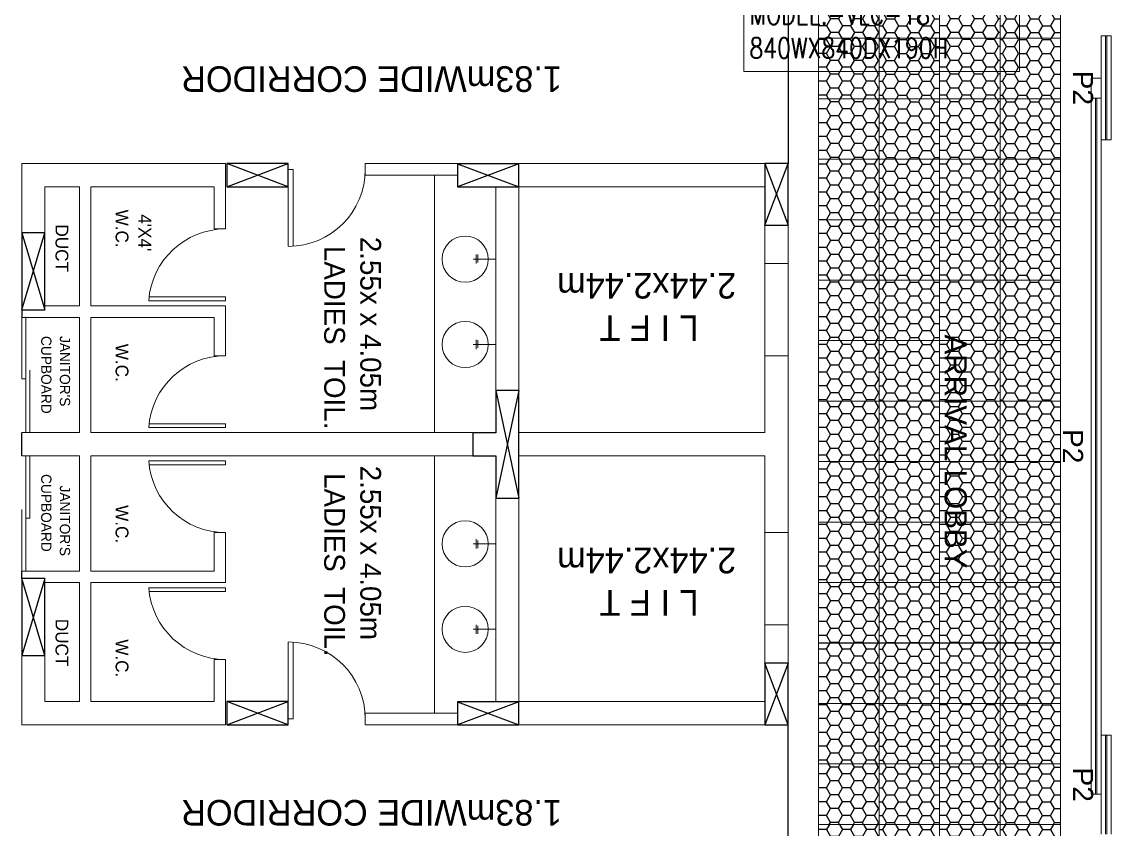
# Model space of a CAD drawing. Header units: millimetres. Extents: x -81374 to 485233, y -39075 to 157313.
# Drawn here: x 24047 to 34852, y -2129 to 5882 of the extents above; entities that cross this region are included whole.
import ezdxf
from ezdxf.enums import TextEntityAlignment as Align

# ---------------------------------------------------------------- set-up
doc = ezdxf.new("R2010")
doc.units = ezdxf.units.MM
doc.linetypes.add('CENTER', pattern=[2, 1.25, -0.25, 0.25, -0.25])
doc.layers.add('ceiling', color=7, linetype='Continuous', lineweight=5, true_color=0x560d91)
doc.layers.add('Loopceiling', color=7, linetype='Continuous', lineweight=5, true_color=0x5b778b)
for name, color, linetype in [('CEN', 252, 'CENTER'), ('HATCH', 8, 'Continuous'), ('Hatch 01_UC', 7, 'Continuous'), ('walls', 250, 'Continuous')]:
    doc.layers.add(name, color=color, linetype=linetype)
for name, color, linetype, lineweight in [('G-IMPT', 8, 'Continuous', 5), ('M-HVAC-EQUIP TEXT', 230, 'Continuous', 0), ('VRF -COPPER PIPE', 4, 'Continuous', 9)]:
    doc.layers.add(name, color=color, linetype=linetype, lineweight=lineweight)
doc.styles.add('cg', font='GOTHIC.TTF', dxfattribs={"height": 0.5})
doc.styles.add('Herbalife_Third Floor - Furniture Layout - 210201$0$CG', font='GOTHIC.TTF')
doc.styles.add('HVAC TEXT', font='Romans.shx', dxfattribs={"width": 0.8, "height": 100})
doc.styles.get("Standard").update_dxf_attribs({"font": 'arial.ttf'})

# ---------------------------------------------------------------- blocks, each defined once
blk = doc.blocks.new('c7')
at = {"layer": 'CEN', "linetype": 'Continuous'}
for p, q in [((9, 24), (0, 0)), ((9, 0), (0, 24)), ((0, 24), (0, 0)), ((9, 24), (0, 24)), ((9, 0), (9, 24)), ((0, 0), (9, 0))]:
    blk.add_line(p, q, dxfattribs=at)
blk = doc.blocks.new('c9')
at = {"layer": 'CEN', "linetype": 'Continuous'}
for p, q in [((9, 0), (0, 42)), ((0, 0), (9, 42))]:
    blk.add_line(p, q, dxfattribs=at)
blk.add_lwpolyline([(0, 42), (0, 0), (9, 0), (9, 16.5), (18, 16.5), (18, 25.5), (9, 25.5), (9, 42), (0, 42)], dxfattribs=at)
blk = doc.blocks.new('c4')
at = {"layer": 'CEN', "linetype": 'Continuous'}
for p, q in [((9, 30), (0, 0)), ((9, 0), (0, 30)), ((0, 30), (0, 0)), ((9, 30), (0, 30)), ((9, 0), (9, 30)), ((0, 0), (9, 0))]:
    blk.add_line(p, q, dxfattribs=at)
blk = doc.blocks.new('floor plan 1')
at = {"layer": 'G-IMPT', "color": 8, "ltscale": 500}
for p, q in [((26524, -36151), (26524, -37983)), ((26524, -36151), (26524, -37983)), ((23319, -37879, 0), (23319, -36898, 0)), ((23363, -37879, 0), (23363, -36898, 0)), ((23375, -37879, 0), (23375, -36898, 0)), ((23419, -37879, 0), (23419, -36898, 0)), ((23419, -44199, 0), (23419, -37295, 0)), ((23519, -37295, 0), (23419, -37295, 0)), ((23463, -44199, 0), (23463, -37295, 0)), ((23475, -44199, 0), (23475, -37295, 0)), ((23519, -44199, 0), (23519, -37295, 0)), ((23419, -37879, 0), (23319, -37879, 0)), ((29193, -37983), (26524, -37983)), ((29193, -37983), (26524, -37983)), ((26524, -38975), (26524, -37983)), ((26524, -38975), (26524, -37983)), ((29803, -37983), (30718, -37983)), ((29803, -37983), (30718, -37983)), ((30718, -37983), (30718, -38098)), ((30718, -37983), (30718, -38098)), ((32103, -38632), (32103, -37983)), ((32103, -37983), (34123, -37983)), ((32103, -37983), (34123, -37983)), ((32103, -38632), (32103, -37983)), ((34123, -38670), (34123, -37983)), ((34123, -38670), (34123, -37983)), ((29803, -38098), (30718, -38098)), ((29803, -38098), (30718, -38098)), ((30031, -40652), (30031, -38098)), ((30031, -40652), (30031, -38098)), ((31432, -38802), (31432, -38041)), ((31480, -38041), (31432, -38041)), ((31432, -38802), (31432, -38041)), ((31480, -38041), (31432, -38041)), ((31480, -38803), (31480, -38041)), ((31480, -38803), (31480, -38041)), ((29193, -38212), (26753, -38212)), ((26753, -38975), (26753, -38212)), ((29193, -38212), (26753, -38212)), ((26753, -38975), (26753, -38212)), ((29193, -38212), (29193, -40233)), ((29193, -38212), (29193, -40233)), ((29421, -38212), (29421, -40233)), ((29421, -38212), (29421, -40233)), ((32217, -38632), (32217, -38212)), ((32217, -38212), (33437, -38212)), ((32217, -38212), (33437, -38212)), ((32217, -38632), (32217, -38212)), ((33437, -38212), (33437, -39394)), ((33437, -38212), (33437, -39394)), ((33552, -38212), (33895, -38212)), ((33552, -38212), (33552, -39394)), ((33552, -38212), (33552, -39394)), ((33552, -38212), (33895, -38212)), ((33895, -38670), (33895, -38212)), ((33895, -38670), (33895, -38212)), ((32217, -38632), (32103, -38632)), ((32217, -38632), (32103, -38632)), ((29599, -38964), (29599, -38886)), ((29617, -38975), (29617, -38884)), ((26753, -38975), (26524, -38975)), ((26753, -38975), (26524, -38975)), ((29648, -38930), (29421, -38930)), ((32103, -39305), (32103, -39343)), ((32103, -39305), (32860, -39305)), ((32103, -39305), (32103, -39343)), ((32103, -39305), (32860, -39305)), ((32103, -39343), (32864, -39343)), ((32103, -39343), (32864, -39343)), ((32103, -39890), (32103, -39394)), ((33437, -39394), (32103, -39394)), ((32103, -39890), (32103, -39394)), ((33437, -39394), (32103, -39394)), ((33552, -39394), (33895, -39394)), ((33552, -39394), (33895, -39394)), ((34123, -39432), (34123, -39508)), ((34123, -39432), (34123, -39508)), ((32217, -39890), (32217, -39508)), ((33437, -39508), (32217, -39508)), ((32217, -39890), (32217, -39508)), ((33437, -39508), (32217, -39508)), ((33437, -39508), (33437, -40652)), ((33437, -39508), (33437, -40652)), ((33552, -39508), (34123, -39508)), ((33552, -39508), (33552, -40652)), ((33552, -39508), (33552, -40652)), ((33552, -39508), (34123, -39508)), ((34083, -39504), (34083, -40652)), ((34083, -39504), (34083, -40652)), ((34123, -39504), (34123, -40119)), ((34123, -39504), (34123, -40119)), ((29599, -39812), (29599, -39735)), ((29617, -39823), (29617, -39732)), ((29648, -39778), (29421, -39778)), ((26753, -39890), (26524, -39890)), ((26753, -39890), (26524, -39890)), ((26524, -41643), (26524, -39890)), ((26753, -40652), (26753, -39890)), ((26753, -40652), (26753, -39890)), ((32217, -39890), (32103, -39890)), ((32217, -39890), (32103, -39890)), ((34043, -40032), (34043, -40652)), ((34043, -40032), (34083, -40032)), ((34043, -40032), (34043, -40652)), ((34043, -40032), (34083, -40032)), ((32103, -40563), (32103, -40601)), ((32103, -40563), (32860, -40563)), ((32103, -40563), (32103, -40601)), ((32103, -40563), (32860, -40563)), ((32103, -40601), (32864, -40601)), ((32103, -40601), (32864, -40601)), ((29193, -40652), (26753, -40652)), ((26930, -40652), (26753, -40652)), ((29193, -40652), (26753, -40652)), ((26930, -40652), (26753, -40652)), ((29650, -40652), (33437, -40652)), ((29650, -40652), (33437, -40652)), ((33281, -40652), (30918, -40652)), ((33281, -40652), (30918, -40652)), ((33552, -40652), (34123, -40652)), ((33552, -40652), (34123, -40652)), ((34123, -40652), (34123, -40881)), ((34123, -40881), (34123, -40652)), ((34123, -40881), (34123, -40652)), ((34123, -40652), (34123, -40881)), ((26524, -41643), (26524, -40881)), ((29193, -40881), (26753, -40881)), ((26753, -41643), (26753, -40881)), ((26930, -40881), (26753, -40881)), ((29193, -40881), (26753, -40881)), ((26753, -41643), (26753, -40881)), ((26930, -40881), (26753, -40881)), ((29650, -40881), (33437, -40881)), ((29650, -40881), (33437, -40881)), ((30031, -40881), (30031, -43435)), ((30031, -40881), (30031, -43435)), ((33281, -40881), (30918, -40881)), ((33281, -40881), (30918, -40881)), ((32103, -40970), (32103, -40932)), ((32103, -40932), (32864, -40932)), ((32103, -40970), (32103, -40932)), ((32103, -40932), (32864, -40932)), ((33437, -42025), (33437, -40881)), ((33437, -42025), (33437, -40881)), ((33552, -40881), (34123, -40881)), ((33552, -42025), (33552, -40881)), ((33552, -42025), (33552, -40881)), ((33552, -40881), (34123, -40881)), ((34043, -41501), (34043, -40881)), ((34043, -41501), (34043, -40881)), ((34083, -42029), (34083, -40881)), ((34083, -42029), (34083, -40881)), ((32103, -40970), (32860, -40970)), ((32103, -40970), (32860, -40970)), ((29193, -43321), (29193, -41300)), ((29193, -43321), (29193, -41300)), ((29421, -43321), (29421, -41300)), ((29421, -43321), (29421, -41300)), ((34123, -41414), (34083, -41414)), ((34123, -41414), (34083, -41414)), ((34123, -42029), (34123, -41414)), ((34123, -42029), (34123, -41414)), ((26753, -41643), (26524, -41643)), ((26753, -41643), (26524, -41643)), ((32217, -41643), (32103, -41643)), ((32103, -41643), (32103, -42139)), ((32103, -41643), (32103, -42139)), ((32217, -41643), (32103, -41643)), ((32217, -41643), (32217, -42025)), ((32217, -41643), (32217, -42025)), ((29648, -41755), (29421, -41755)), ((29599, -41721), (29599, -41798)), ((29617, -41710), (29617, -41801)), ((33437, -42025), (32217, -42025)), ((33437, -42025), (32217, -42025)), ((33552, -42025), (34123, -42025)), ((33552, -42025), (34123, -42025)), ((34123, -42101), (34123, -42025)), ((34123, -42101), (34123, -42025)), ((33437, -42139), (32103, -42139)), ((33437, -42139), (32103, -42139)), ((32103, -42228), (32103, -42190)), ((32103, -42190), (32864, -42190)), ((32103, -42228), (32103, -42190)), ((32103, -42190), (32864, -42190)), ((32103, -42228), (32860, -42228)), ((32103, -42228), (32860, -42228)), ((33437, -43321), (33437, -42139)), ((33437, -43321), (33437, -42139)), ((33552, -42139), (33895, -42139)), ((33552, -43321), (33552, -42139)), ((33552, -43321), (33552, -42139)), ((33552, -42139), (33895, -42139)), ((26753, -42558), (26524, -42558)), ((26753, -42558), (26524, -42558)), ((26524, -42940), (26524, -42558)), ((26524, -42940), (26524, -42558)), ((26753, -42940), (26753, -42558)), ((26753, -42940), (26753, -42558)), ((29599, -42569), (29599, -42647)), ((29617, -42558), (29617, -42649)), ((29648, -42603), (29421, -42603)), ((31432, -42731), (31432, -43492)), ((31432, -42731), (31432, -43492)), ((31480, -42730), (31480, -43492)), ((31480, -42730), (31480, -43492)), ((33895, -42863), (33895, -43321)), ((33895, -42863), (33895, -43321)), ((34123, -42863), (34123, -43550)), ((34123, -42863), (34123, -43550)), ((32217, -42902), (32103, -42902)), ((32103, -42902), (32103, -43550)), ((32103, -42902), (32103, -43550)), ((32217, -42902), (32103, -42902)), ((32217, -42902), (32217, -43321)), ((32217, -42902), (32217, -43321)), ((29193, -43321), (26753, -43321)), ((29193, -43321), (26753, -43321)), ((32217, -43321), (33437, -43321)), ((32217, -43321), (33437, -43321)), ((33552, -43321), (33895, -43321)), ((33552, -43321), (33895, -43321)), ((29803, -43435), (30718, -43435)), ((29803, -43435), (30718, -43435)), ((30718, -43550), (30718, -43435)), ((30718, -43550), (30718, -43435)), ((31480, -43492), (31432, -43492)), ((31480, -43492), (31432, -43492)), ((26524, -45382), (26524, -43550)), ((26524, -45382), (26524, -43550)), ((29193, -43550), (26753, -43550)), ((29193, -43550), (26753, -43550)), ((29803, -43550), (30718, -43550)), ((29803, -43550), (30718, -43550)), ((32103, -43550), (34123, -43550)), ((32103, -43550), (34123, -43550)), ((23319, -44819, 0), (23319, -43786, 0)), ((23419, -43786, 0), (23319, -43786, 0)), ((23363, -44819, 0), (23363, -43786, 0)), ((23375, -44819, 0), (23375, -43786, 0)), ((23419, -44819, 0), (23419, -43786, 0)), ((23519, -44199, 0), (23419, -44199, 0)), ((23519, -44199, 0), (23419, -44199, 0)), ((23419, -44199, 0), (23419, -44399, 0)), ((23519, -44399, 0), (23519, -44199, 0)), ((23419, -44399, 0), (23519, -44399, 0)), ((23419, -44819, 0), (23319, -44819, 0))]:
    blk.add_line(p, q, dxfattribs=at)
at = {"layer": 'G-IMPT', "linetype": 'Continuous'}
for p, q in [((26524, -38975), (26524, -39890)), ((26524, -38975), (26524, -39890)), ((26753, -38975), (26753, -39890)), ((26753, -38975), (26753, -39890)), ((26524, -42558), (26524, -41643)), ((26524, -42558), (26524, -41643)), ((26753, -42558), (26753, -41643)), ((26753, -42558), (26753, -41643))]:
    blk.add_line(p, q, dxfattribs=at)
at = {"layer": 'G-IMPT', "color": 8, "ltscale": 500}
for centre in [(29726, -38930), (29726, -38930), (29726, -39778), (29726, -39778), (29726, -41755), (29726, -41755), (29726, -42603), (29726, -42603)]:
    blk.add_circle(centre, 229, dxfattribs=at)
for centre, start, end in [((31480, -38041), 180, 270), ((31480, -38041), 180, 270), ((31480, -38041), 180, 270), ((31480, -38041), 180, 270), ((32103, -39394), 3.8226, 90), ((32103, -39394), 3.8226, 90), ((32103, -40652), 3.8226, 90), ((32103, -40652), 3.8226, 90), ((32103, -40881), 270, 356.1774), ((32103, -40881), 270, 356.1774), ((32103, -42139), 270, 356.1774), ((32103, -42139), 270, 356.1774), ((31480, -43492), 90, 180), ((31480, -43492), 90, 180), ((31480, -43492), 90, 180), ((31480, -43492), 90, 180)]:
    blk.add_arc(centre, 763, start, end, dxfattribs=at)
at = {"layer": 'CEN', "linetype": 'Continuous'}
for name, p, xscale, yscale, zscale, rotation in [('c7', (26753, -37983), 25.41666666674428, 25.41666666674428, 25.41666666674428, 180), ('c7', (26753, -37983), 25.41666666674428, 25.41666666674428, 25.41666666674428, 180), ('c7', (29193, -37983), 25.41666666662786, 25.41666666662786, 25.41666666662786, 270), ('c7', (29193, -37983), 25.41666666662786, 25.41666666662786, 25.41666666662786, 270), ('c7', (32090, -38212), 25.41666666662786, 25.41666666662786, 25.41666666662786, 90), ('c7', (32090, -38212), 25.41666666662786, 25.41666666662786, 25.41666666662786, 90), ('c7', (32090, -38212), 25.41666666662786, 25.41666666662786, 25.41666666662786, 90), ('c7', (32090, -38212), 25.41666666662786, 25.41666666662786, 25.41666666662786, 90), ('c4', (34123, -38670), 25.41666666674428, 25.41666666674428, 25.41666666674428, 180), ('c4', (34123, -38670), 25.41666666674428, 25.41666666674428, 25.41666666674428, 180), ('c4', (34123, -38670), 25.41666666674428, 25.41666666674428, 25.41666666674428, 180), ('c4', (34123, -38670), 25.41666666674428, 25.41666666674428, 25.41666666674428, 180), ('c7', (29193, -43321), 25.41666666662786, 25.41666666662786, 25.41666666662786, 270), ('c7', (29193, -43321), 25.41666666662786, 25.41666666662786, 25.41666666662786, 270), ('c7', (32090, -43550), 25.41666666662786, 25.41666666662786, 25.41666666662786, 90), ('c7', (32090, -43550), 25.41666666662786, 25.41666666662786, 25.41666666662786, 90), ('c7', (32090, -43550), 25.41666666662786, 25.41666666662786, 25.41666666662786, 90), ('c7', (32090, -43550), 25.41666666662786, 25.41666666662786, 25.41666666662786, 90)]:
    blk.add_blockref(name, p, dxfattribs=dict(at, xscale=xscale, yscale=yscale, zscale=zscale, rotation=rotation))
at = {"layer": 'CEN', "linetype": 'Continuous', "xscale": 25.41666666674428, "yscale": 25.41666666674428, "zscale": 25.41666666674428}
for name, p in [('c9', (29193, -41300)), ('c9', (29193, -41300)), ('c4', (33895, -42863)), ('c4', (33895, -42863)), ('c4', (33895, -42863)), ('c4', (33895, -42863)), ('c4', (33895, -42863)), ('c4', (33895, -42863)), ('c4', (33895, -42863)), ('c4', (33895, -42863)), ('c7', (26524, -43550)), ('c7', (26524, -43550))]:
    blk.add_blockref(name, p, dxfattribs=at)
at = {"layer": 'G-IMPT', "color": 8, "ltscale": 500, "style": 'cg'}
for s, height, p in [('1.83mWIDE CORRIDOR', 254.17, (28766, -37237)), ('L I F T', 254.2, (27411, -39319)), ('L I F T', 254.2, (27411, -39319)), ('2.44x2.44m', 254.2, (27038, -39740)), ('L I F T', 254.2, (27411, -42045)), ('2.44x2.44m', 254.2, (27038, -42466)), ('1.83mWIDE CORRIDOR', 254.17, (28766, -44516))]:
    blk.add_text(s, height=height, dxfattribs=at).set_placement(p)
at = {"layer": 'G-IMPT', "color": 8, "ltscale": 500}
for s, height, style, p in [('W.C.', 127.1, 'cg', (33193, -38831)), ('W.C.', 127.1, 'cg', (33193, -38831)), ('DUCT', 127.1, 'cg', (33789, -39034)), ('DUCT', 127.1, 'cg', (33789, -39034)), ('LADIES  TOIL.', 205.88, 'cg', (31124, -40480)), ('LADIES  TOIL.', 205.88, 'cg', (31124, -40480)), ('2.55x x 4.05m', 205.88, 'cg', (30766, -40553)), ('ARRIVAL LOBBY', 220, 'Herbalife_Third Floor - Furniture Layout - 210201$0$CG', (24971, -41855)), ("JANITOR'S", 101.7, 'cg', (33746, -40356)), ("JANITOR'S", 101.7, 'cg', (33746, -40356)), ('CUPBOARD', 101.7, 'cg', (33931, -40470)), ('CUPBOARD', 101.7, 'cg', (33931, -40470)), ('W.C.', 127.1, 'cg', (33193, -40162)), ('W.C.', 127.1, 'cg', (33193, -40162)), ('LADIES  TOIL.', 205.88, 'cg', (31124, -42734)), ('LADIES  TOIL.', 205.88, 'cg', (31124, -42734)), ('2.55x x 4.05m', 205.88, 'cg', (30766, -42824)), ("JANITOR'S", 101.7, 'cg', (33746, -41840)), ("JANITOR'S", 101.7, 'cg', (33746, -41840)), ('CUPBOARD', 101.7, 'cg', (33931, -41840)), ('CUPBOARD', 101.7, 'cg', (33931, -41840)), ('W.C.', 127.1, 'cg', (33193, -41763)), ('W.C.', 127.1, 'cg', (33193, -41763)), ('DUCT', 127.1, 'cg', (33789, -42947)), ('DUCT', 127.1, 'cg', (33789, -42947)), ("4'X4'", 127.1, 'cg', (32966, -43048)), ("4'X4'", 127.1, 'cg', (32966, -43048)), ('W.C.', 127.1, 'cg', (33193, -43094)), ('W.C.', 127.1, 'cg', (33193, -43094))]:
    blk.add_text(s, height=height, rotation=90, dxfattribs=dict(at, style=style)).set_placement(p)
for rotation, p in [(359.9992, (39681, -4990, 0)), (359.9992, (35887, -10139, 0)), (270.0008, (28873, -20643, 0)), (359.9992, (11975, -26935, 0)), (359.9992, (15268, -26935, 0)), (359.9992, (26686, -26988, 0)), (270.0008, (15861, -28615, 0)), (89.9992, (23698, -33301, 0)), (89.9992, (23598, -35338, 0)), (89.9992, (23598, -37388, 0)), (359.9992, (13750, -37782, 0)), (89.9992, (23698, -40747, 0)), (89.9992, (23598, -44302, 0)), (89.9992, (23598, -46399, 0)), (89.9992, (23698, -48340, 0)), (89.9992, (23698, -54280, 0)), (359.9992, (27418, -55702, 0)), (89.9992, (9672, -65857, 0)), (359.9992, (4684, -67403, 0)), (359.9992, (8737, -67403, 0))]:
    blk.add_attdef('PARTITIONTYPE', text='', height=200, rotation=rotation, dxfattribs=at).set_placement(p, align=Align.MIDDLE_CENTER)
blk = doc.blocks.new('METAL MESH CEILING - 2ND FLOOR')
at = {"layer": 'Hatch 01_UC', "linetype": 'Continuous', "transparency": 33554534}
h = blk.add_hatch(dxfattribs=at)
h.set_pattern_fill('HONEY', color=8, scale=25)
h.paths.add_polyline_path([(411440, 55718), (412040, 55718), (412040, 56318), (411440, 56318)])
at = {"layer": 'ceiling', "color": 8}
blk.add_lwpolyline([(411440, 55718), (412040, 55718), (412040, 56318), (411440, 56318)], close=True, dxfattribs=at)

msp = doc.modelspace()

# ---------------------------------------------------------------- linework, layer by layer
at = {"layer": 'ceiling', "color": 8, "linetype": 'Continuous'}
msp.add_lwpolyline([(31949.5, 11118.6), (34349.5, 11118.6), (34349.5, -7481.4), (31949.5, -7481.4)], close=True, dxfattribs=at)
at = {"layer": 'HATCH', "color": 8, "linetype": 'Continuous'}
for p, q in [((31647, 6306.5), (31647, 4474.3)), ((31647, 6306.5), (31647, 4474.3)), ((31647, -2924.3), (31647, -1092)), ((31647, -2924.3), (31647, -1092))]:
    msp.add_line(p, q, dxfattribs=at)
at = {"layer": 'VRF -COPPER PIPE', "color": 0}
msp.add_lwpolyline([(31206.9, 7451.8), (33943.5, 7451.8), (33943.5, 5389.7), (31206.9, 5389.7)], close=True, dxfattribs=at)
at = {"layer": 'walls', "color": 8}
for p, q in [((24047.4, 3025.5), (24047.4, 2949.3)), ((24047.4, 3025.5), (24047.4, 2949.3)), ((24047.4, 1576.8), (24047.4, 1805.5)), ((24047.4, 1576.8), (24047.4, 1805.5)), ((24047.4, 356.8), (24047.4, 433)), ((24047.4, 356.8), (24047.4, 433))]:
    msp.add_line(p, q, dxfattribs=at)

# ---------------------------------------------------------------- block references
at = {"linetype": 'Continuous'}
ref = msp.add_blockref('floor plan 1', (58170.8, -39075.4), dxfattribs=dict(at, rotation=180))
ref.add_attrib('PARTITIONTYPE', 'P2', dxfattribs={"layer": 'G-IMPT', "color": 8, "ltscale": 500, "height": 200, "rotation": 269.99915}).set_placement((34572.9, -1687, 0), align=Align.MIDDLE_CENTER)
ref.add_attrib('PARTITIONTYPE', 'P2', dxfattribs={"layer": 'G-IMPT', "color": 8, "ltscale": 500, "height": 200, "rotation": 269.99915}).set_placement((34573, 5227.1, 0), align=Align.MIDDLE_CENTER)
ref.add_attrib('PARTITIONTYPE', 'P2', dxfattribs={"layer": 'G-IMPT', "color": 8, "ltscale": 500, "height": 200, "rotation": 269.99915}).set_placement((34473, 1671.4, 0), align=Align.MIDDLE_CENTER)
at = {"layer": 'Loopceiling', "lineweight": 0}
for p, rotation in [((443989.3, 62036.6), 180), ((445189.3, 62036.6), 180), ((-378890.3, -50599.3), 359.9999999999903), ((-377690.3, -50599.3), 359.9999999999903), ((443989.3, 60836.6), 180), ((445189.3, 60836.6), 180), ((-378890.3, -51799.3), 359.9999999999903), ((-377690.3, -51799.3), 359.9999999999903), ((443989.3, 59636.6), 180), ((445189.3, 59636.6), 180), ((-378890.3, -52999.3), 360), ((-377690.3, -52999.3), 360), ((443989.3, 58436.6), 180), ((445189.3, 58436.6), 180), ((-378890.3, -54199.3), 359.9999999866945), ((-377690.3, -54199.3), 359.9999999866945), ((443989.3, 57236.6), 180), ((445189.3, 57236.6), 180), ((-378890.3, -55399.3), 1.331511097393517e-08), ((-377690.3, -55399.3), 1.331511097393517e-08), ((443989.3, 56036.6), 180), ((445189.3, 56036.6), 180), ((-378890.3, -56599.3), 1.331511097393517e-08), ((-377690.3, -56599.3), 1.331511097393517e-08), ((443989.3, 54836.6), 180), ((445189.3, 54836.6), 180), ((-378890.3, -57799.3), 360), ((-377690.3, -57799.3), 360), ((443989.3, 53636.6), 180), ((445189.3, 53636.6), 180)]:
    msp.add_blockref('METAL MESH CEILING - 2ND FLOOR', p, dxfattribs=dict(at, rotation=rotation))
at = {"layer": 'Loopceiling', "lineweight": 0, "xscale": -1}
for p, rotation in [((-378890.3, 62036.6), 179.9999999999902), ((-377690.3, 62036.6), 179.9999999999902), ((-378890.3, 60836.6), 179.9999999999902), ((-377690.3, 60836.6), 179.9999999999902), ((-378890.3, 59636.6), 180), ((-377690.3, 59636.6), 180), ((-378890.3, 58436.6), 180), ((-377690.3, 58436.6), 180), ((-378890.3, 57236.6), 179.9999999866848), ((-377690.3, 57236.6), 179.9999999866848), ((-378890.3, 56036.6), 179.9999999866848), ((-377690.3, 56036.6), 179.9999999866848), ((-378890.3, 54836.6), 180.0000000133055), ((-377690.3, 54836.6), 180.0000000133055), ((-378890.3, 53636.6), 179.9999999999903), ((-377690.3, 53636.6), 179.9999999999903)]:
    msp.add_blockref('METAL MESH CEILING - 2ND FLOOR', p, dxfattribs=dict(at, rotation=rotation))
for p in [(443989.3, -50599.3), (445189.3, -50599.3), (443989.3, -51799.3), (445189.3, -51799.3), (443989.3, -52999.3), (445189.3, -52999.3), (443989.3, -54199.3), (445189.3, -54199.3), (443989.3, -55399.3), (445189.3, -55399.3), (443989.3, -56599.3), (445189.3, -56599.3), (443989.3, -57799.3), (445189.3, -57799.3)]:
    msp.add_blockref('METAL MESH CEILING - 2ND FLOOR', p, dxfattribs=at)

# ---------------------------------------------------------------- texts
at = {"layer": 'M-HVAC-EQUIP TEXT', "color": 0, "insert": (31263.7, 7388.4), "char_height": 200, "width": 2764.508, "attachment_point": 1, "style": 'HVAC TEXT'}
msp.add_mtext("{\\H0.99999x;VRF V-FOUR WAY CASSETTES IDU - 3NO'S\\P1.5TR / CFM-490\\PMODEL:-VLC-18\\P840WX840DX190H}", dxfattribs=at)

doc.saveas('drawing.dxf')
